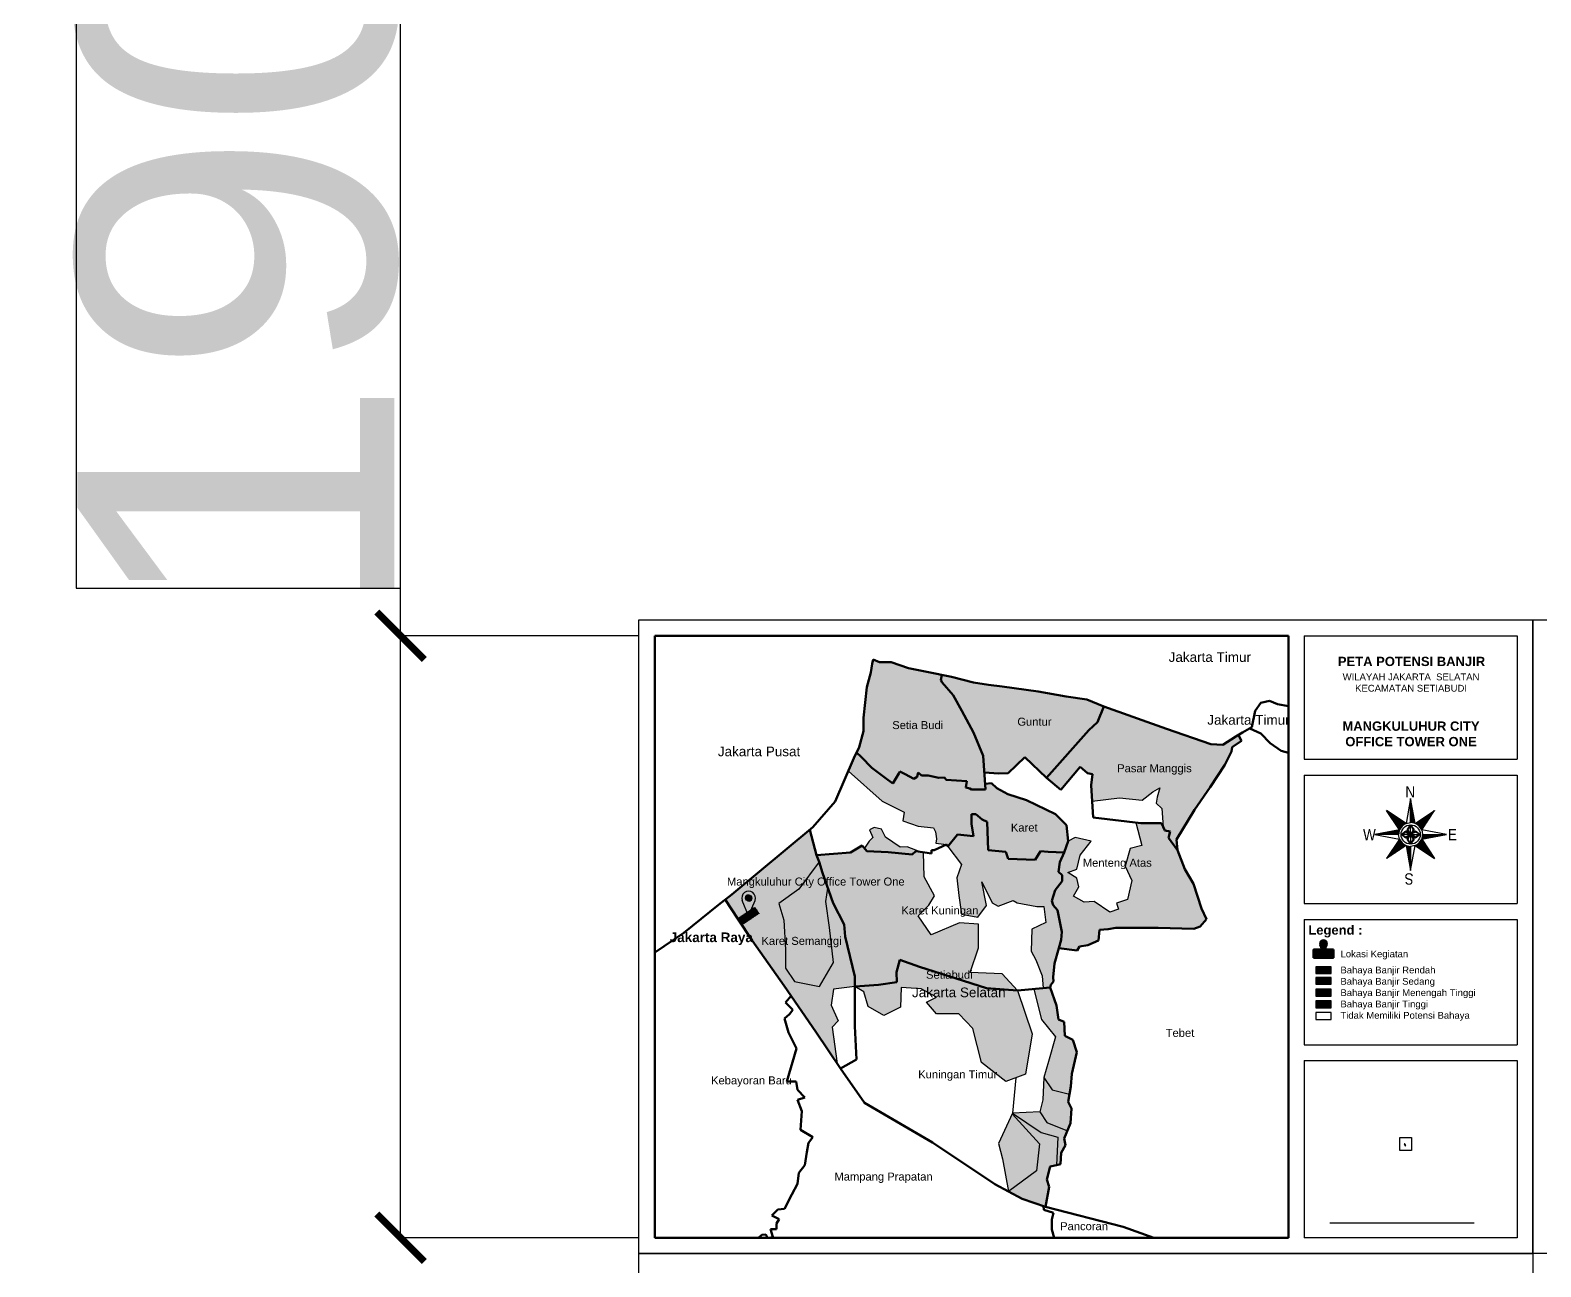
# Model space of a CAD drawing. Header units: millimetres. Extents: x -2888 to 7167, y -634 to 4310.
# Drawn here: x -2001 to -1524.4, y -49.2 to 341.1 of the extents above; entities that cross this region are included whole.
import ezdxf

# ---------------------------------------------------------------- set-up
doc = ezdxf.new("R2010")
doc.units = ezdxf.units.MM
doc.header["$MEASUREMENT"] = 0
for name, pattern in [('ACAD_ISO02W100', [15, 12, -3]), ('ACAD_ISO06W100', [36, 24, -3, 0, -3, 0, -3, 0, -3]), ('PTS_EXT', [999999, 0, -999999])]:
    doc.linetypes.add(name, pattern=pattern)
doc.layers.add('Batas Luar', color=7, linetype='ACAD_ISO06W100', lineweight=211)
doc.styles.add('Annotative', font='arial.ttf')
doc.styles.get("Standard").update_dxf_attribs({"font": 'arial.ttf'})
doc.dimstyles.new('Location', dxfattribs={"dimtxt": 100, "dimasz": 15, "dimexe": 0.18, "dimexo": 5, "dimgap": -0.09, "dimtad": 2, "dimdec": 4, "dimzin": 0, "dimdsep": 46, "dimtxsty": 'Annotative', "dimblk": 'ARCHTICK', "dimcen": 0.09, "dimclrd": 1, "dimclrt": 40, "dimadec": 0, "dimazin": 0, "dimtfac": 1, "dimtdec": 4, "dimtofl": 0, "dimtmove": 0, "dimatfit": 3, "dimldrblk": 'ARCHTICK', "dimfxl": 1, "dimtfillclr": 1, "dimtolj": 1, "dimtzin": 0, "dimarcsym": 0})

# ---------------------------------------------------------------- blocks, each defined once
blk = doc.blocks.new('_ArchTick')
at = {"color": 0, "linetype": 'ByBlock', "const_width": 0.15}
blk.add_lwpolyline([(-0.5, -0.5), (0.5, 0.5)], dxfattribs=at)
blk = doc.blocks.new('*D3')
at = {"color": 1, "lineweight": -2, "ltscale": 100, "transparency": 16777216}
for p, q in [((-1884.21, 725.95), (-1986.5, 725.95)), ((-1986.5, 725.95), (-1986.5, 164.99)), ((-1884.21, 164.99), (-1884.21, 725.95)), ((-1986.5, 164.99), (-1884.21, 164.99))]:
    blk.add_line(p, q, dxfattribs=at)
at = {"color": 1, "linetype": 'ACAD_ISO02W100', "lineweight": -2, "ltscale": 100, "transparency": 16777216}
for p, q in [((-1884.12, 149.99), (-1884.12, 725.95)), ((-1884.12, -40.01), (-1884.12, 149.99))]:
    blk.add_line(p, q, dxfattribs=at)
at = {"color": 0, "lineweight": -2, "ltscale": 100, "transparency": 16777216}
for p, q in [((-1808.93, 149.99), (-1884.3, 149.99)), ((-1808.93, -40.01), (-1884.3, -40.01))]:
    blk.add_line(p, q, dxfattribs=at)
at = {"layer": 'Defpoints', "color": 0, "ltscale": 100, "transparency": 16777216}
for p in [(-1884.12, 149.99), (-1803.93, 149.99), (-1803.93, -40.01)]:
    blk.add_point(p, dxfattribs=at)
at = {"color": 1, "lineweight": -2, "ltscale": 100, "transparency": 16777216, "xscale": 15, "yscale": 15, "zscale": 15}
for p, rotation in [((-1884.12, 149.99), 90), ((-1884.12, -40.01), 270)]:
    blk.add_blockref('_ArchTick', p, dxfattribs=dict(at, rotation=rotation))
at = {"color": 40, "ltscale": 100, "transparency": 16777216, "insert": (-1935.36, 445.47), "char_height": 100, "attachment_point": 5, "rotation": 90, "style": 'Annotative'}
blk.add_mtext('\\A1;190.0000', dxfattribs=at)

msp = doc.modelspace()

# ---------------------------------------------------------------- hatches: boundary and pattern name
h = msp.add_hatch()
h.set_pattern_fill('ANSI31', color=1, scale=0.003003)
h.set_pattern_definition([(45, (-1774.2121492, 65.0023041), (-0.000265416066, 0.000265416066), [])])
h.paths.add_polyline_path([(-1772.28985, 66.45916, 1.436924706), (-1776.36877, 66.45916), (-1774.32931, 61.60352)])
h.paths.add_polyline_path([(-1775.32931, 67.21477, -1), (-1773.32931, 67.21477, -1)], flags=16)
at = {"true_color": 0xffffff}
h = msp.add_hatch(dxfattribs=at)
h.set_pattern_fill('ANSI31', scale=0.003003)
h.set_pattern_definition([(45, (-1774.37238878, 67.4550933), (-0.000265416066, 0.000265416066), [])])
h.paths.add_polyline_path([(-1775.32931, 67.21477, 1), (-1773.32931, 67.21477, 1)])
h = msp.add_hatch()
h.set_pattern_fill('ANSI31', color=1, scale=0.001694)
h.set_pattern_definition([(45, (-1592.91649822, 51.55065975), (-0.000149742513, 0.000149742513), [])])
h.paths.add_polyline_path([(-1591.83198, 52.37259, 1.436924706), (-1594.13322, 52.37259), (-1592.9826, 49.63313)])
h.paths.add_polyline_path([(-1593.54678, 52.79889, -1), (-1592.41842, 52.79889, -1)], flags=16)
h = msp.add_hatch(dxfattribs=at)
h.set_pattern_fill('ANSI31', scale=0.001694)
h.set_pattern_definition([(45, (-1593.00690223, 52.93447506), (-0.000149742513, 0.000149742513), [])])
h.paths.add_polyline_path([(-1593.54678, 52.79889, 1), (-1592.41842, 52.79889, 1)])
h = msp.add_hatch(color=3)
h.dxf.hatch_style = 1
h.paths.add_polyline_path([(-1590.52654, 43.4081), (-1590.52654, 45.53574), (-1595.3632, 45.53574), (-1595.3632, 43.4081)])
h = msp.add_hatch(color=2)
h.dxf.hatch_style = 1
h.paths.add_polyline_path([(-1590.52654, 39.99313), (-1590.52654, 42.12077), (-1595.3632, 42.12077), (-1595.3632, 39.99313)])
h = msp.add_hatch(color=1)
h.dxf.hatch_style = 1
h.paths.add_polyline_path([(-1590.52654, 32.60575), (-1590.52654, 34.73338), (-1595.3632, 34.73338), (-1595.3632, 32.60575)])
at = {"layer": 'Batas Luar', "ltscale": 100, "transparency": 33554687}
h = msp.add_hatch(color=2, dxfattribs=at)
h.dxf.hatch_style = 1
h.paths.add_polyline_path([(-1707.02727, 126.25889), (-1709.76546, 131.27891), (-1713.26426, 135.23407), (-1713.72062, 135.99468), (-1713.39565, 137.65202), (-1718.13215, 138.58075), (-1723.91278, 139.79772), (-1729.38916, 141.62318), (-1733.04008, 141.62318), (-1735.01766, 142.53591), (-1735.3219, 141.16682), (-1735.77827, 138.42862), (-1736.99524, 133.71285), (-1738.06009, 124.12919), (-1738.06009, 119.86978), (-1739.42919, 114.84976), (-1740.26586, 113.10036), (-1738.8207, 111.80733), (-1735.47402, 108.30853), (-1731.21462, 105.11397), (-1728.82935, 103.32502), (-1726.95521, 106.48307), (-1726.58177, 107.11234), (-1724.97763, 106.33095), (-1722.23944, 104.80973), (-1721.17459, 105.41822), (-1720.87034, 106.78731), (-1719.80549, 105.87458), (-1717.67579, 105.87458), (-1714.32911, 105.11397), (-1712.50365, 105.2661), (-1712.04728, 104.50549), (-1705.50605, 104.04912), (-1705.81029, 102.07154), (-1704.59332, 101.7673), (-1703.98483, 101.46305), (-1699.5733, 101.46305), (-1700.33391, 112.11157), (-1703.37635, 119.41341)])
h = msp.add_hatch(color=2, dxfattribs=at)
h.dxf.hatch_style = 1
h.paths.add_polyline_path([(-1662.30349, 127.62798), (-1667.62775, 129.90981), (-1674.16898, 130.82254), (-1682.99204, 132.34376), (-1694.40117, 134.0171), (-1698.66057, 134.47346), (-1703.37635, 135.23407), (-1710.37394, 137.05953), (-1713.39565, 137.65202), (-1713.72062, 135.99468), (-1713.26426, 135.23407), (-1709.76546, 131.27891), (-1707.02727, 126.25889), (-1703.37635, 119.41341), (-1700.33391, 112.11157), (-1699.95361, 106.78731), (-1695.46602, 106.48307), (-1692.42359, 106.63519), (-1687.25145, 111.65521), (-1680.40597, 105.11397), (-1667.01926, 120.17402), (-1664.28107, 122.76009)])
h = msp.add_hatch(color=2, dxfattribs=at)
h.dxf.hatch_style = 1
h.paths.add_polyline_path([(-1621.99124, 113.48067), (-1621.83912, 114.84976), (-1618.79669, 116.82734), (-1619.83579, 118.64578), (-1620.62215, 118.19644), (-1624.72943, 115.61037), (-1628.53247, 115.76249), (-1642.52767, 120.63039), (-1662.30349, 127.62798), (-1664.28107, 122.76009), (-1667.01926, 120.17402), (-1680.40597, 105.11397), (-1675.84232, 101.31093), (-1669.75745, 108.61277), (-1667.47563, 106.63519), (-1665.80229, 106.33095), (-1666.25865, 102.83215), (-1665.95441, 97.73607), (-1657.35319, 98.79749), (-1650.14881, 98.04814), (-1646.84678, 100.74573), (-1644.59543, 101.94469), (-1645.49602, 99.09721), (-1645.79619, 97.14897), (-1643.9951, 95.50044), (-1643.51646, 89.67362), (-1642.98403, 88.53271), (-1641.3107, 88.22847), (-1641.91918, 86.25088), (-1639.02887, 82.29572), (-1639.33311, 85.6424), (-1633.70461, 95.07394), (-1628.6846, 102.22366), (-1624.12094, 109.22126)])
h = msp.add_hatch(color=2, dxfattribs=at)
h.dxf.hatch_style = 1
h.paths.add_polyline_path([(-1686.64296, 98.11638), (-1692.57571, 99.94184), (-1696.07451, 101.91942), (-1697.74784, 103.44064), (-1699.70458, 103.30087), (-1699.5733, 101.46305), (-1703.98483, 101.46305), (-1704.59332, 101.7673), (-1705.81029, 102.07154), (-1705.50605, 104.04912), (-1712.04728, 104.50549), (-1712.50365, 105.2661), (-1714.32911, 105.11397), (-1717.67579, 105.87458), (-1719.80549, 105.87458), (-1720.87034, 106.78731), (-1721.17459, 105.41822), (-1722.23944, 104.80973), (-1724.97763, 106.33095), (-1726.58177, 107.11234), (-1726.95521, 106.48307), (-1728.82935, 103.32502), (-1731.21462, 105.11397), (-1735.47402, 108.30853), (-1738.8207, 111.80733), (-1740.26586, 113.10036), (-1741.10253, 111.35096), (-1742.86361, 107.28692), (-1732.2131, 97.81671), (-1725.27188, 94.27755), (-1725.71498, 91.62317), (-1720.8413, 89.85359), (-1715.96763, 89.41122), (-1715.37691, 88.08401), (-1715.08151, 85.87203), (-1715.22921, 84.54485), (-1711.89516, 84.12118), (-1711.4388, 83.51269), (-1708.39636, 87.31574), (-1703.37635, 86.70725), (-1703.98483, 90.66241), (-1703.98483, 93.70485), (-1702.61574, 93.70485), (-1700.63816, 92.03151), (-1699.11694, 91.2709), (-1698.8127, 82.29572), (-1693.18419, 81.83935), (-1692.42359, 79.55753), (-1683.90477, 79.25329), (-1682.23143, 81.99148), (-1679.79748, 81.83935), (-1674.77747, 81.53511), (-1673.5605, 85.18603), (-1674.01686, 90.20605), (-1677.51566, 93.70485)])
h = msp.add_hatch(color=2, dxfattribs=at)
h.dxf.hatch_style = 1
h.paths.add_polyline_path([(-1675.38596, 72.55993), (-1675.38596, 74.38539), (-1676.60293, 75.45024), (-1676.14656, 78.49268), (-1674.77747, 81.53511), (-1679.79748, 81.83935), (-1682.23143, 81.99148), (-1683.90477, 79.25329), (-1692.42359, 79.55753), (-1693.18419, 81.83935), (-1698.8127, 82.29572), (-1699.11694, 91.2709), (-1700.63816, 92.03151), (-1702.61574, 93.70485), (-1703.98483, 93.70485), (-1703.98483, 90.66241), (-1703.37635, 86.70725), (-1708.39636, 87.31574), (-1711.4388, 83.51269), (-1707.18513, 77.84114), (-1708.61152, 73.55027), (-1708.02475, 67.98419), (-1707.14455, 62.12515), (-1702.05369, 61.15421), (-1699.26269, 64.82103), (-1700.73163, 72.30133), (-1697.5, 65.70107), (-1695.59044, 64.67434), (-1690.88979, 66.43442), (-1689.56781, 65.70107), (-1683.39831, 64.52768), (-1681.19491, 64.52768), (-1680.60732, 59.54079), (-1685.01413, 57.3407), (-1685.161, 50.44706), (-1683.69207, 47.66028), (-1681.7825, 42.67342), (-1681.43568, 38.7428), (-1679.189, 38.94104), (-1679.03688, 39.85377), (-1678.12415, 40.91862), (-1678.27627, 42.28771), (-1677.88967, 46.5229), (-1676.45081, 51.41502), (-1675.6902, 54.00108), (-1675.53808, 56.58715), (-1676.90717, 63.43263), (-1678.27627, 64.95385), (-1678.73263, 66.32294), (-1677.66778, 69.66962)])
h = msp.add_hatch(color=2, dxfattribs=at)
h.dxf.hatch_style = 1
h.paths.add_polyline_path([(-1634.00885, 71.6472), (-1636.74705, 76.36297), (-1639.02887, 82.29572), (-1641.91918, 86.25088), (-1641.3107, 88.22847), (-1642.98403, 88.53271), (-1644.04889, 90.81453), (-1650.59012, 90.81453), (-1652.13379, 91.00165), (-1650.26912, 83.75251), (-1653.94411, 82.8072), (-1655.54354, 77.28218), (-1653.43372, 72.76798), (-1654.79007, 66.74906), (-1658.25608, 65.5453), (-1657.60318, 63.6654), (-1660.37529, 62.70264), (-1665.33612, 66.11078), (-1668.50081, 65.96033), (-1671.81615, 67.76598), (-1670.20731, 70.71996), (-1670.76128, 73.48397), (-1673.62457, 75.28962), (-1670.76128, 76.34296), (-1669.70642, 80.70668), (-1666.24099, 85.11089), (-1671.36754, 86.33903), (-1673.5605, 85.18603), (-1674.77747, 81.53511), (-1676.14656, 78.49268), (-1676.60293, 75.45024), (-1675.38596, 74.38539), (-1675.38596, 72.55993), (-1677.66778, 69.66962), (-1678.73263, 66.32294), (-1678.27627, 64.95385), (-1676.90717, 63.43263), (-1675.53808, 56.58715), (-1675.6902, 54.00108), (-1676.45081, 51.41502), (-1670.67018, 50.65441), (-1669.90957, 51.87138), (-1667.32351, 52.32775), (-1663.97683, 53.84896), (-1663.67259, 57.19564), (-1660.93439, 57.34776), (-1658.50045, 57.80413), (-1645.11374, 57.80413), (-1633.85673, 57.49988), (-1631.87915, 58.26049), (-1629.90157, 60.54232), (-1631.42279, 63.88899)])
h = msp.add_hatch(color=2, dxfattribs=at)
h.dxf.hatch_style = 1
h.paths.add_polyline_path([(-1747.58496, 38.48217), (-1740.79828, 39.24528), (-1740.79828, 42.43984), (-1743.84072, 55.06594), (-1744.14496, 58.86898), (-1747.64376, 65.56233), (-1749.3171, 70.35417), (-1749.94536, 66.15109), (-1748.8122, 57.94774), (-1747.53734, 46.91566), (-1751.92844, 39.27806), (-1759.8608, 40.83385), (-1762.69382, 45.07696), (-1762.69382, 51.01734), (-1763.26036, 60.21072), (-1764.81852, 65.4439), (-1758.44433, 69.96989), (-1752.05529, 78.6448), (-1752.96802, 80.7745), (-1755.02042, 88.77461), (-1779.58932, 68.30052), (-1781.71902, 66.70325), (-1777.76386, 60.69444), (-1773.2002, 53.84896), (-1763.16017, 39.54952), (-1753.12014, 24.94584), (-1746.43658, 14.98603), (-1747.97962, 26.46298), (-1746.105, 28.43334), (-1748.27568, 33.45777)])
h = msp.add_hatch(color=2, dxfattribs=at)
h.dxf.hatch_style = 1
h.paths.add_polyline_path([(-1731.11827, 86.43643), (-1732.40118, 88.99849), (-1734.73378, 89.52254), (-1736.1917, 88.76557), (-1735.14201, 86.31996), (-1736.30831, 85.15541), (-1737.75585, 82.90421), (-1736.99524, 81.99148), (-1730.30189, 81.68723), (-1722.6958, 80.92662), (-1721.63095, 81.99148), (-1720.20476, 81.77539), (-1724.35361, 83.40855), (-1726.51129, 83.29209)])
h = msp.add_hatch(color=2, dxfattribs=at)
h.dxf.hatch_style = 1
h.paths.add_polyline_path([(-1720.87461, 61.60343), (-1717.51297, 64.96004), (-1715.64542, 67.94367), (-1719.00707, 73.91096), (-1719.12094, 81.61117), (-1721.63095, 81.99148), (-1722.6958, 80.92662), (-1730.30189, 81.68723), (-1736.99524, 81.99148), (-1738.51646, 83.81694), (-1742.16738, 81.53511), (-1752.96802, 80.7745), (-1752.05529, 78.6448), (-1750.99044, 75.146), (-1747.64376, 65.56233), (-1744.14496, 58.86898), (-1743.84072, 55.06594), (-1740.79828, 42.43984), (-1740.79828, 39.24528), (-1739.27707, 39.3974), (-1733.34432, 39.85377), (-1727.5637, 40.61438), (-1727.71582, 43.80893), (-1726.65097, 47.7641), (-1720.41398, 45.48227), (-1708.85273, 41.83135), (-1699.26906, 38.78892), (-1689.53327, 38.02831), (-1694.35505, 43.32864), (-1704.43999, 43.70161), (-1701.8254, 51.53366), (-1701.8254, 58.99274), (-1707.80164, 59.36571), (-1716.76591, 55.63617)])
at = {"layer": 'Batas Luar', "ltscale": 100, "true_color": 0xf8991e, "transparency": 33554687}
h = msp.add_hatch(color=30, dxfattribs=at)
h.dxf.hatch_style = 1
h.paths.add_polyline_path([(-1748.8122, 57.94774), (-1749.94536, 66.15109), (-1749.3171, 70.35417), (-1750.99044, 75.146), (-1752.05529, 78.6448), (-1758.44433, 69.96989), (-1764.81852, 65.4439), (-1763.26036, 60.21072), (-1762.69382, 51.01734), (-1762.69382, 45.07696), (-1759.8608, 40.83385), (-1751.92844, 39.27806), (-1747.53734, 46.91566)])
at = {"layer": 'Batas Luar', "ltscale": 100, "transparency": 33554687}
h = msp.add_hatch(dxfattribs=at)
h.set_pattern_fill('ANSI31', color=1, scale=2, angle=45)
h.paths.add_polyline_path([(-1771.1754, 62.32308), (-1772.4833, 64.26005), (-1777.48322, 60.88397), (-1776.17532, 58.94699)])
at = {"layer": 'Batas Luar', "ltscale": 100, "true_color": 0xed1f24, "transparency": 33554687}
h = msp.add_hatch(color=240, dxfattribs=at)
h.dxf.hatch_style = 1
h.paths.add_polyline_path([(-1755.36978, 63.44756), (-1756.74957, 61.657), (-1757.76661, 58.674), (-1756.46519, 54.8536), (-1757.7171, 51.25976), (-1755.92332, 50.59831), (-1754.46138, 50.97911), (-1752.47475, 51.49416), (-1752.24004, 53.60358)])
at = {"layer": 'Batas Luar', "ltscale": 100, "transparency": 33554687}
h = msp.add_hatch(color=2, dxfattribs=at)
h.dxf.hatch_style = 1
h.paths.add_polyline_path([(-1689.53327, 38.02831), (-1699.26906, 38.78892), (-1708.85273, 41.83135), (-1720.41398, 45.48227), (-1726.65097, 47.7641), (-1727.71582, 43.80893), (-1727.5637, 40.61438), (-1733.34432, 39.85377), (-1739.27707, 39.3974), (-1740.79828, 39.24528), (-1737.99485, 37.60282), (-1736.60256, 32.96896), (-1731.72979, 30.18869), (-1726.39287, 32.73729), (-1726.16079, 38.99296), (-1719.89573, 38.52958), (-1715.02296, 35.98098), (-1718.27153, 34.35914), (-1715.02296, 30.65207), (-1708.06176, 30.65207), (-1703.65306, 26.01821), (-1700.86856, 15.36038), (-1693.21121, 9.33642), (-1686.94615, 11.65332), (-1684.85779, 24.3964)])
h = msp.add_hatch(dxfattribs=at)
h.set_pattern_fill('ANSI31', color=1, scale=2, angle=10)
h.set_pattern_definition([(55, (29.6659, 2.57676), (-0.20478801, 0.14339411), [])])
h.paths.add_polyline_path([(-1589.79225, 50.94086), (-1596.17294, 50.94086), (-1596.17294, 48.3254), (-1594.22063, 48.3254), (-1589.79225, 48.3254)])
h = msp.add_hatch(color=2, dxfattribs=at)
h.dxf.hatch_style = 1
h.paths.add_polyline_path([(-1674.77747, 28.1404), (-1676.60293, 28.90101), (-1677.21142, 33.31253), (-1679.189, 38.94104), (-1684.36114, 38.48467), (-1681.97181, 28.87118), (-1677.50678, 23.4575), (-1679.73929, 15.65537), (-1681.18347, 10.6083), (-1678.62308, 6.73867), (-1673.10413, 5.32214), (-1672.64776, 7.75609), (-1672.34352, 11.71125), (-1670.8223, 18.55673), (-1672.03928, 22.51189), (-1674.62535, 23.72887)])
at = {"layer": 'Batas Luar', "ltscale": 100, "true_color": 0xf8991e, "transparency": 33554687}
h = msp.add_hatch(color=30, dxfattribs=at)
h.dxf.hatch_style = 1
h.paths.add_polyline_path([(-1590.52654, 36.29846), (-1590.52654, 38.42609), (-1595.3632, 38.42609), (-1595.3632, 36.29846)])
h = msp.add_hatch(color=30, dxfattribs=at)
h.dxf.hatch_style = 1
h.paths.add_polyline_path([(-1672.49564, 0.75849), (-1673.5605, 2.8882), (-1673.10413, 5.32214), (-1678.62308, 6.73867), (-1681.18347, 10.6083), (-1681.49343, 3.55411), (-1682.45019, -0.26733), (-1680.21767, -3.6111), (-1673.78302, -6.22517), (-1672.79989, -3.80516)])
at = {"layer": 'Batas Luar', "ltscale": 100, "transparency": 33554687}
h = msp.add_hatch(color=3, dxfattribs=at)
h.dxf.hatch_style = 1
h.paths.add_polyline_path([(-1682.5886, -10.36003), (-1691.20714, -0.9345), (-1695.4943, -10.20947), (-1694.27644, -15.07341), (-1692.34752, -25.40644), (-1683.55054, -18.84462)])
h = msp.add_hatch(color=2, dxfattribs=at)
h.dxf.hatch_style = 1
h.paths.add_polyline_path([(-1676.73999, -8.26388), (-1682.09838, -6.80469), (-1691.11019, -0.72476), (-1691.20714, -0.9345), (-1682.5886, -10.36003), (-1683.55054, -18.84462), (-1692.34752, -25.40644), (-1688.01206, -27.68826), (-1680.71021, -30.27433), (-1679.49324, -23.88522), (-1680.25385, -21.6034), (-1679.189, -17.49611), (-1677.21142, -17.03975)])
h = msp.add_hatch(color=2, dxfattribs=at)
h.dxf.hatch_style = 1
h.paths.add_polyline_path([(-1680.21767, -3.6111), (-1682.45019, -0.26733), (-1691.11019, -0.72476), (-1682.09838, -6.80469), (-1676.73999, -8.26388), (-1677.21142, -17.03975), (-1675.99444, -16.7355), (-1675.6902, -13.2367), (-1674.3211, -10.80276), (-1674.77747, -8.67305), (-1673.78302, -6.22517)])
h = msp.add_hatch(color=2, dxfattribs=at)
h.dxf.hatch_style = 1
h.paths.add_polyline_path([(-1567.21543, -10.52127), (-1567.31783, -10.38754), (-1567.42809, -10.40328), (-1567.48323, -10.54488), (-1567.42753, -10.60054), (-1567.06233, -11.09295), (-1567.06576, -10.86743), (-1567.14453, -10.71795)])

# ---------------------------------------------------------------- linework, layer by layer
at = {"linetype": 'Continuous'}
for p, q in [((-1564.05419, 90.76813), (-1565.48121, 98.61667)), ((-1565.48121, 91.04729), (-1565.48121, 98.61667)), ((-1565.36767, 91.04551), (-1565.36767, 97.99201)), ((-1565.06487, 91.02459), (-1565.06487, 96.32685)), ((-1566.90822, 90.76813), (-1573.05045, 94.83221)), ((-1568.98647, 88.68979), (-1573.05045, 94.83221)), ((-1568.15731, 89.93911), (-1573.05041, 94.83221)), ((-1568.36283, 89.71605), (-1572.21315, 93.56641)), ((-1567.93465, 90.14436), (-1571.78502, 93.99473)), ((-1568.55103, 89.47607), (-1571.37585, 92.30106)), ((-1568.72138, 89.21828), (-1570.53855, 91.03572)), ((-1567.69467, 90.3327), (-1570.51954, 93.15724)), ((-1567.43684, 90.50277), (-1569.25405, 92.32021)), ((-1567.16026, 90.6546), (-1567.98857, 91.48273)), ((-1564.76211, 90.97828), (-1564.76211, 94.66168)), ((-1564.45935, 90.9066), (-1564.45935, 92.99652)), ((-1564.15655, 90.8082), (-1564.15655, 91.33135)), ((-1564.05419, 90.76813), (-1557.91196, 94.83221)), ((-1563.80215, 90.6546), (-1562.97384, 91.48273)), ((-1563.52553, 90.50277), (-1561.70836, 92.32021)), ((-1563.26774, 90.3327), (-1560.44292, 93.15724)), ((-1563.02771, 90.14436), (-1559.17744, 93.99473)), ((-1562.80505, 89.93911), (-1557.91196, 94.83221)), ((-1562.59953, 89.71605), (-1558.74921, 93.56641)), ((-1562.41133, 89.47607), (-1559.58652, 92.30106)), ((-1562.24099, 89.21828), (-1560.42377, 91.03572)), ((-1561.9759, 88.68979), (-1557.91196, 94.83221)), ((-1568.98647, 88.68979), (-1576.83506, 87.26282)), ((-1569.26581, 87.26282), (-1576.83506, 87.26282)), ((-1569.26412, 87.37636), (-1576.21062, 87.37636)), ((-1569.24283, 87.67911), (-1574.54536, 87.67911)), ((-1568.98647, 85.83586), (-1573.05045, 79.69344)), ((-1569.19689, 87.98187), (-1572.88015, 87.98187)), ((-1569.12525, 88.28463), (-1571.2149, 88.28463)), ((-1568.87298, 88.94179), (-1569.70124, 89.76992)), ((-1569.02645, 88.58739), (-1569.54969, 88.58739)), ((-1568.50891, 87.26282), (-1566.99504, 88.39816)), ((-1566.99504, 86.50593), (-1568.50891, 87.26282)), ((-1566.99504, 86.12748), (-1568.50891, 87.26282)), ((-1566.99504, 88.39816), (-1565.48121, 87.26282)), ((-1565.48121, 87.26282), (-1566.99504, 86.50593)), ((-1565.48121, 87.26282), (-1566.99504, 86.12748)), ((-1566.61659, 88.77661), (-1565.48121, 90.2904)), ((-1565.48121, 87.26282), (-1566.61659, 88.77661)), ((-1566.61659, 85.74904), (-1565.48121, 87.26282)), ((-1566.2381, 88.77661), (-1565.48121, 90.2904)), ((-1565.48121, 87.26282), (-1566.2381, 88.77661)), ((-1565.48121, 90.2904), (-1564.34582, 88.77661)), ((-1564.34582, 88.77661), (-1565.48121, 87.26282)), ((-1565.48121, 87.26282), (-1563.96733, 88.39816)), ((-1563.96733, 88.01972), (-1565.48121, 87.26282)), ((-1565.48121, 87.26282), (-1564.72427, 85.74904)), ((-1565.48121, 87.26282), (-1564.34582, 85.74904)), ((-1563.96733, 86.12748), (-1565.48121, 87.26282)), ((-1563.96733, 88.39816), (-1562.4535, 87.26282)), ((-1562.4535, 87.26282), (-1563.96733, 88.01972)), ((-1562.4535, 87.26282), (-1563.96733, 86.12748)), ((-1562.08939, 88.94179), (-1561.26108, 89.76992)), ((-1561.9759, 85.83586), (-1554.12731, 87.26282)), ((-1561.9759, 85.83586), (-1557.91196, 79.69344)), ((-1561.93596, 85.93826), (-1561.41272, 85.93826)), ((-1561.83712, 86.24102), (-1559.74747, 86.24102)), ((-1561.76548, 86.54377), (-1558.08226, 86.54377)), ((-1561.71953, 86.84653), (-1556.417, 86.84653)), ((-1561.69825, 87.14929), (-1554.75179, 87.14929)), ((-1561.69656, 87.26282), (-1554.12731, 87.26282)), ((-1566.90822, 83.75751), (-1573.05045, 79.69344)), ((-1568.15731, 84.58654), (-1573.05041, 79.69344)), ((-1568.36283, 84.80915), (-1572.21315, 80.95879)), ((-1567.93465, 84.38128), (-1571.78497, 80.53092)), ((-1568.55103, 85.04913), (-1571.37589, 82.22458)), ((-1568.72138, 85.30692), (-1570.53859, 83.48993)), ((-1567.69467, 84.19295), (-1570.51949, 81.36796)), ((-1568.87298, 85.58385), (-1569.70129, 84.75528)), ((-1567.43684, 84.02243), (-1569.25401, 82.20544)), ((-1567.16026, 83.87105), (-1567.98853, 83.04247)), ((-1566.90822, 83.75751), (-1565.48121, 75.90897)), ((-1566.80581, 83.71744), (-1566.80581, 83.1943)), ((-1565.48121, 84.23525), (-1566.61659, 85.74904)), ((-1566.50306, 83.6186), (-1566.50306, 81.52913)), ((-1566.20025, 83.54692), (-1566.20025, 79.86396)), ((-1565.8975, 83.50106), (-1565.8975, 78.19835)), ((-1565.59474, 83.47969), (-1565.59474, 76.53319)), ((-1564.72427, 85.74904), (-1565.48121, 84.23525)), ((-1564.34582, 85.74904), (-1565.48121, 84.23525)), ((-1565.48121, 83.47791), (-1565.48121, 75.90897)), ((-1564.05419, 83.75751), (-1557.91196, 79.69344)), ((-1563.80215, 83.87105), (-1562.97379, 83.04247)), ((-1563.52553, 84.02243), (-1561.70836, 82.20544)), ((-1563.26769, 84.19295), (-1560.44288, 81.36796)), ((-1563.02771, 84.38128), (-1559.17739, 80.53092)), ((-1562.80505, 84.58654), (-1557.91196, 79.69344)), ((-1562.59953, 84.80915), (-1558.74926, 80.95879)), ((-1562.41133, 85.04913), (-1559.58652, 82.22458)), ((-1562.24099, 85.30692), (-1560.42382, 83.48993)), ((-1562.08939, 85.58385), (-1561.26112, 84.75528))]:
    msp.add_line(p, q, dxfattribs=at)
at = {"ltscale": 100}
for points in [[(-1808.92879, 154.98987), (-1526.92879, 154.98987), (-1526.92879, -45.01013), (-1808.92879, -45.01013)], [(-1526.92879, 154.98987), (-1244.92879, 154.98987), (-1244.92879, -45.01013), (-1526.92879, -45.01013)], [(-1604.04088, 149.98987), (-1803.92879, 149.98987), (-1803.92879, -40.01012), (-1604.04088, -40.01012)], [(-1803.92879, -40.01012), (-1604.04088, -40.01012), (-1604.04088, 149.98987), (-1803.92879, 149.98987)], [(-1808.92879, -45.01013), (-1526.92879, -45.01013), (-1526.92879, -245.01013), (-1808.92879, -245.01013)]]:
    msp.add_lwpolyline(points, close=True, dxfattribs=at)
for points in [[(-1604.04083, -40.01013), (-1803.92879, -40.01013), (-1803.92879, 149.98987), (-1604.04083, 149.98987)], [(-1604.04083, 149.98987), (-1604.04083, -40.01013)], [(-1599.04083, 149.98987), (-1531.92879, 149.98987), (-1531.92879, 111.03309)], [(-1599.04083, 149.98987), (-1599.04083, 111.03309)], [(-1599.04083, 111.03309), (-1531.92879, 111.03309)], [(-1599.04083, 106.03309), (-1531.92879, 106.03309)], [(-1599.04083, 106.03309), (-1599.04083, 65.47595)], [(-1531.92879, 106.03309), (-1531.92879, 65.47595)], [(-1599.04083, 65.47595), (-1531.92879, 65.47595)], [(-1599.04083, 60.47595), (-1531.92879, 60.47595)], [(-1599.04083, 60.47595), (-1599.04083, 20.92529)], [(-1531.92879, 60.47595), (-1531.92879, 20.92529)], [(-1599.04083, 20.92529), (-1531.92879, 20.92529)], [(-1599.04083, 15.92529), (-1531.92879, 15.92529)], [(-1531.92879, 15.92529), (-1531.92879, -40.01013), (-1599.04083, -40.01013)], [(-1599.04083, 15.92529), (-1599.04083, -40.01013)], [(-1768.33231, -40.01012), (-1768.9408, -38.94527), (-1770.15777, -39.09739), (-1771.22262, -40.01012)], [(-1768.33231, -40.01012), (-1768.9408, -38.94527), (-1770.15777, -39.09739), (-1771.22262, -40.01012)]]:
    msp.add_lwpolyline(points, dxfattribs=at)
at = {"color": 7, "ltscale": 100, "true_color": 0xffffff}
for points in [[(-1742.86361, 107.28692), (-1732.2131, 97.81671), (-1725.27188, 94.27755), (-1725.71498, 91.62317), (-1720.8413, 89.85359), (-1715.96763, 89.41122), (-1715.37691, 88.08401), (-1715.08151, 85.87203), (-1715.22921, 84.54485), (-1711.89516, 84.12118)], [(-1665.95441, 97.73607), (-1657.35319, 98.79749), (-1650.14881, 98.04814), (-1646.84678, 100.74573), (-1644.59543, 101.94469), (-1645.49602, 99.09721), (-1645.79619, 97.14897), (-1643.9951, 95.50044), (-1643.51646, 89.67362)], [(-1652.13379, 91.00165), (-1650.26912, 83.75251), (-1653.94411, 82.8072), (-1655.54354, 77.28218), (-1653.43372, 72.76798), (-1654.79007, 66.74906), (-1658.25608, 65.5453), (-1657.60318, 63.6654), (-1660.37529, 62.70264), (-1665.33612, 66.11078), (-1668.50081, 65.96033), (-1671.81615, 67.76598), (-1670.20731, 70.71996), (-1670.76128, 73.48397), (-1673.62457, 75.28962), (-1670.76128, 76.34296), (-1669.70642, 80.70668), (-1666.24099, 85.11089), (-1671.36754, 86.33903), (-1673.5605, 85.18603)], [(-1720.20476, 81.77539), (-1724.35361, 83.40855), (-1726.51129, 83.29209), (-1731.11827, 86.43643), (-1732.40118, 88.99849), (-1734.73378, 89.52254), (-1736.1917, 88.76557), (-1735.14201, 86.31996), (-1736.30831, 85.15541), (-1737.75585, 82.90421)], [(-1689.53327, 38.02831), (-1694.35505, 43.32864), (-1704.43999, 43.70161), (-1701.8254, 51.53366), (-1701.8254, 58.99274), (-1707.80164, 59.36571), (-1716.76591, 55.63617), (-1720.87461, 61.60343), (-1717.51297, 64.96004), (-1715.64542, 67.94367), (-1719.00707, 73.91096), (-1719.12094, 81.61117)], [(-1711.4388, 83.51269), (-1707.18513, 77.84114), (-1708.61152, 73.55027), (-1708.02475, 67.98419), (-1707.14455, 62.12515), (-1702.05369, 61.15421), (-1699.26269, 64.82103), (-1700.73163, 72.30133), (-1697.5, 65.70107), (-1695.59044, 64.67434), (-1690.88979, 66.43442), (-1689.56781, 65.70107), (-1683.39831, 64.52768), (-1681.19491, 64.52768), (-1680.60732, 59.54079), (-1685.01413, 57.3407), (-1685.161, 50.44706), (-1683.69207, 47.66028), (-1681.7825, 42.67342), (-1681.43568, 38.7428)], [(-1752.05529, 78.6448), (-1758.44433, 69.96989), (-1764.81852, 65.4439), (-1763.26036, 60.21072), (-1762.69382, 51.01734), (-1762.69382, 45.07696), (-1759.8608, 40.83385), (-1751.92844, 39.27806), (-1747.53734, 46.91566), (-1748.8122, 57.94774), (-1749.94536, 66.15109), (-1749.3171, 70.35417)], [(-1740.79828, 39.24528), (-1747.58496, 38.48217), (-1748.27568, 33.45777), (-1746.105, 28.43334), (-1747.97962, 26.46298), (-1746.43658, 14.98603)], [(-1689.53327, 38.02831), (-1684.85779, 24.3964), (-1686.94615, 11.65332), (-1693.21121, 9.33642), (-1700.86856, 15.36038), (-1703.65306, 26.01821), (-1708.06176, 30.65207), (-1715.02296, 30.65207), (-1718.27153, 34.35914), (-1715.02296, 35.98098), (-1719.89573, 38.52958), (-1726.16079, 38.99296), (-1726.39287, 32.73729), (-1731.72979, 30.18869), (-1736.60256, 32.96896), (-1737.99485, 37.60282), (-1740.79828, 39.24528)], [(-1684.36114, 38.48467), (-1681.97181, 28.87118), (-1677.50678, 23.4575), (-1679.73929, 15.65537), (-1681.18347, 10.6083), (-1678.62308, 6.73867), (-1673.10413, 5.32214)], [(-1690.07868, 10.49487), (-1691.11019, -0.72476), (-1695.4943, -10.20947), (-1694.27644, -15.07341), (-1692.34752, -25.40644)], [(-1681.18347, 10.6083), (-1681.49343, 3.55411), (-1682.45019, -0.26733), (-1680.21767, -3.6111), (-1673.78302, -6.22517)], [(-1691.20714, -0.9345), (-1682.5886, -10.36003), (-1683.55054, -18.84462), (-1692.34752, -25.40644)], [(-1682.45019, -0.26733), (-1691.11019, -0.72476)], [(-1691.11019, -0.72476), (-1682.09838, -6.80469), (-1676.73999, -8.26388), (-1677.21142, -17.03975)]]:
    msp.add_lwpolyline(points, dxfattribs=at)
at = {"linetype": 'PTS_EXT'}
msp.add_lwpolyline([(-1573.05045, 94.83221), (-1568.98647, 88.68979), (-1576.83506, 87.26282), (-1568.98647, 85.83586), (-1573.05045, 79.69344), (-1566.90822, 83.75751), (-1565.48121, 75.90897), (-1564.05419, 83.75751), (-1557.91196, 79.69344), (-1561.9759, 85.83586), (-1554.12731, 87.26282), (-1561.9759, 88.68979), (-1557.91196, 94.83221), (-1564.05419, 90.76813), (-1565.48121, 98.61667), (-1566.90822, 90.76813)], close=True, dxfattribs=at)
at = {"linetype": 'Continuous'}
for points in [[(-1565.48121, 98.61667), (-1566.90822, 90.76813), (-1565.48121, 91.04729), (-1565.48121, 98.61667)], [(-1576.83506, 87.26282), (-1568.98647, 85.83586), (-1569.26581, 87.26282), (-1576.83506, 87.26282)], [(-1565.48121, 87.26282), (-1568.50891, 87.26282), (-1566.99504, 88.01972), (-1565.48121, 87.26282)], [(-1565.48121, 87.26282), (-1565.48121, 84.23525), (-1566.2381, 85.74904), (-1565.48121, 87.26282)], [(-1565.48121, 87.26282), (-1565.48121, 90.2904), (-1564.72427, 88.77661), (-1565.48121, 87.26282)], [(-1565.48121, 87.26282), (-1562.4535, 87.26282), (-1563.96733, 86.50593), (-1565.48121, 87.26282)], [(-1554.12731, 87.26282), (-1561.9759, 88.68979), (-1561.69656, 87.26282), (-1554.12731, 87.26282)], [(-1565.48121, 75.90897), (-1564.05419, 83.75751), (-1565.48121, 83.47791), (-1565.48121, 75.90897)]]:
    msp.add_lwpolyline(points, close=True, dxfattribs=at)
at = {"color": 1, "ltscale": 100}
for points in [[(-1777.48322, 60.88397), (-1772.4833, 64.26005), (-1771.1754, 62.32308), (-1776.17532, 58.94699)], [(-1568.94195, -8.32694), (-1565.26798, -8.32694), (-1565.26798, -12.45472), (-1568.94195, -12.45472)]]:
    msp.add_lwpolyline(points, close=True, dxfattribs=at)
for points in [[(-1774.32931, 61.60352), (-1776.36877, 66.45916)], [(-1774.32931, 61.60352), (-1772.28985, 66.45916)], [(-1592.9826, 49.63313), (-1594.13322, 52.37259)], [(-1592.9826, 49.63313), (-1591.83198, 52.37259)], [(-1595.3632, 45.53574), (-1595.3632, 43.4081), (-1590.52654, 43.4081), (-1590.52654, 45.53574), (-1595.3632, 45.53574)], [(-1595.3632, 42.12077), (-1595.3632, 39.99313), (-1590.52654, 39.99313), (-1590.52654, 42.12077), (-1595.3632, 42.12077)], [(-1595.3632, 38.42609), (-1595.3632, 36.29846), (-1590.52654, 36.29846), (-1590.52654, 38.42609), (-1595.3632, 38.42609)], [(-1595.3632, 34.73338), (-1595.3632, 32.60575), (-1590.52654, 32.60575), (-1590.52654, 34.73338), (-1595.3632, 34.73338)], [(-1595.3632, 34.73338), (-1595.3632, 32.60575), (-1590.52654, 32.60575), (-1590.52654, 34.73338), (-1595.3632, 34.73338)], [(-1595.3632, 31.04067), (-1595.3632, 28.91304), (-1590.52654, 28.91304), (-1590.52654, 31.04067), (-1595.3632, 31.04067)], [(-1545.3951, -35.42201), (-1590.96446, -35.42201)]]:
    msp.add_lwpolyline(points)
at = {"color": 40, "ltscale": 100, "true_color": 0xf8d731}
msp.add_lwpolyline([(-1567.46466, -10.55047), (-1567.06233, -11.09295), (-1567.06576, -10.86743), (-1567.14453, -10.71795), (-1567.21543, -10.52127), (-1567.31783, -10.38754), (-1567.42809, -10.40328), (-1567.48323, -10.54488), (-1567.436, -10.59208), (-1567.36898, -10.67949)], dxfattribs=at)
at = {"linetype": 'Continuous'}
msp.add_circle((-1565.48121, 87.26282), 3.0277, dxfattribs=at)
for centre, radius in [((-1774.32931, 67.21477), 1), ((-1774.32931, 67.21477), 1), ((-1592.9826, 52.79889), 0.56418), ((-1592.9826, 52.79889), 0.56418)]:
    msp.add_circle(centre, radius)
for start, end in [(112.151, 157.849), (67.8485, 90), (22.1515, 67.8486), (157.849, 180), (202.151, 247.849), (292.151, 337.849), (337.849, 0.0000032), (247.849, 270)]:
    msp.add_arc((-1565.48121, 87.26282), 3.78463, start, end, dxfattribs=at)
for centre, radius in [((-1774.32931, 67.21477), 2.17493), ((-1592.9826, 52.79889), 1.22705)]:
    msp.add_arc(centre, radius, 339.6704829, 200.3295171)
at = {"layer": 'Batas Luar', "ltscale": 100, "transparency": 33554687}
for points in [[(-1604.04088, 149.98987), (-1803.92879, 149.98987), (-1803.92879, -40.01012), (-1604.04088, -40.01012)], [(-1803.92879, -40.01012), (-1604.04088, -40.01012), (-1604.04088, 149.98987), (-1803.92879, 149.98987)]]:
    msp.add_lwpolyline(points, close=True, dxfattribs=at)
for points in [[(-1735.01766, 142.53591), (-1735.3219, 141.16682), (-1735.77827, 138.42862), (-1736.99524, 133.71285), (-1738.06009, 124.12919), (-1738.06009, 119.86978), (-1739.42919, 114.84976), (-1741.10253, 111.35096), (-1747.03527, 97.66001), (-1754.03287, 89.59756), (-1779.58932, 68.30052), (-1783.84872, 65.10597), (-1794.80148, 56.28291), (-1803.92879, 50.04592)], [(-1735.01766, 142.53591), (-1733.04008, 141.62318), (-1729.38916, 141.62318), (-1723.91278, 139.79772), (-1718.13215, 138.58075), (-1710.37394, 137.05953), (-1703.37635, 135.23407), (-1698.66057, 134.47346), (-1694.40117, 134.0171), (-1682.99204, 132.34376), (-1674.16898, 130.82254), (-1667.62775, 129.90981), (-1662.30349, 127.62798), (-1642.52767, 120.63039), (-1628.53247, 115.76249), (-1624.72943, 115.61037), (-1620.62215, 118.19644), (-1618.49244, 119.41341), (-1615.60213, 121.08675), (-1614.53728, 126.25889), (-1612.71182, 128.84496), (-1609.97363, 129.45344), (-1607.53968, 128.38859), (-1604.04088, 127.78011)], [(-1740.26586, 113.10036), (-1738.8207, 111.80733), (-1735.47402, 108.30853), (-1731.21462, 105.11397), (-1728.82935, 103.32502), (-1726.95521, 106.48307), (-1726.58177, 107.11234), (-1724.97763, 106.33095), (-1722.23944, 104.80973), (-1721.17459, 105.41822), (-1720.87034, 106.78731), (-1719.80549, 105.87458), (-1717.67579, 105.87458), (-1714.32911, 105.11397), (-1712.50365, 105.2661), (-1712.04728, 104.50549), (-1705.50605, 104.04912), (-1705.81029, 102.07154), (-1704.59332, 101.7673), (-1703.98483, 101.46305), (-1699.5733, 101.46305), (-1700.33391, 112.11157), (-1703.37635, 119.41341), (-1707.02727, 126.25889), (-1709.76546, 131.27891), (-1713.26426, 135.23407), (-1713.72062, 135.99468), (-1713.39565, 137.65202)], [(-1699.95361, 106.78731), (-1695.46602, 106.48307), (-1692.42359, 106.63519), (-1687.25145, 111.65521), (-1680.40597, 105.11397), (-1667.01926, 120.17402), (-1664.28107, 122.76009), (-1662.30349, 127.62798)], [(-1616.20778, 120.73611), (-1612.71182, 119.10917), (-1609.82151, 116.06674), (-1606.32271, 113.63279), (-1604.04088, 113.0243)], [(-1680.40597, 105.11397), (-1675.84232, 101.31093), (-1669.75745, 108.61277), (-1667.47563, 106.63519), (-1665.80229, 106.33095), (-1666.25865, 102.83215), (-1665.65017, 92.63999), (-1650.59012, 90.81453), (-1644.04889, 90.81453), (-1642.98403, 88.53271), (-1641.3107, 88.22847), (-1641.91918, 86.25088), (-1639.02887, 82.29572), (-1639.33311, 85.6424), (-1633.70461, 95.07394), (-1628.6846, 102.22366), (-1624.12094, 109.22126), (-1621.99124, 113.48067), (-1621.83912, 114.84976), (-1618.79669, 116.82734), (-1619.83579, 118.64578)], [(-1639.02887, 82.29572), (-1636.74705, 76.36297), (-1634.00885, 71.6472), (-1631.42279, 63.88899), (-1629.90157, 60.54232), (-1631.87915, 58.26049), (-1633.85673, 57.49988), (-1645.11374, 57.80413), (-1658.50045, 57.80413), (-1660.93439, 57.34776), (-1663.67259, 57.19564), (-1663.97683, 53.84896), (-1667.32351, 52.32775), (-1669.90957, 51.87138), (-1670.67018, 50.65441), (-1676.45081, 51.41502), (-1675.6902, 54.00108), (-1675.53808, 56.58715), (-1676.90717, 63.43263), (-1678.27627, 64.95385), (-1678.73263, 66.32294), (-1677.66778, 69.66962), (-1675.38596, 72.55993), (-1675.38596, 74.38539), (-1676.60293, 75.45024), (-1676.14656, 78.49268), (-1674.77747, 81.53511), (-1673.5605, 85.18603), (-1674.01686, 90.20605), (-1677.51566, 93.70485), (-1686.64296, 98.11638), (-1692.57571, 99.94184), (-1696.07451, 101.91942), (-1697.74784, 103.44064), (-1699.70458, 103.30087)], [(-1674.77747, 81.53511), (-1679.79748, 81.83935), (-1682.23143, 81.99148), (-1683.90477, 79.25329), (-1692.42359, 79.55753), (-1693.18419, 81.83935), (-1698.8127, 82.29572), (-1699.11694, 91.2709), (-1700.63816, 92.03151), (-1702.61574, 93.70485), (-1703.98483, 93.70485), (-1703.98483, 90.66241), (-1703.37635, 86.70725), (-1708.39636, 87.31574), (-1711.4388, 83.51269), (-1711.89516, 84.12118), (-1715.85033, 82.29572), (-1716.61093, 82.29572), (-1716.61093, 81.23087), (-1721.63095, 81.99148), (-1722.6958, 80.92662), (-1730.30189, 81.68723), (-1736.99524, 81.99148), (-1738.51646, 83.81694), (-1742.16738, 81.53511), (-1752.96802, 80.7745), (-1755.02042, 88.77461)], [(-1676.45081, 51.41502), (-1677.88967, 46.5229), (-1678.27627, 42.28771), (-1678.12415, 40.91862), (-1679.03688, 39.85377), (-1679.189, 38.94104), (-1689.53327, 38.02831), (-1699.26906, 38.78892), (-1708.85273, 41.83135), (-1720.41398, 45.48227), (-1726.65097, 47.7641), (-1727.71582, 43.80893), (-1727.5637, 40.61438), (-1733.34432, 39.85377), (-1739.27707, 39.3974), (-1740.79828, 39.24528), (-1740.79828, 42.43984), (-1743.84072, 55.06594), (-1744.14496, 58.86898), (-1747.64376, 65.56233), (-1750.99044, 75.146), (-1752.05529, 78.6448), (-1752.96802, 80.7745)], [(-1740.79828, 39.24528), (-1740.79828, 26.7713), (-1740.34192, 16.2749), (-1745.36193, 13.38459), (-1753.12014, 24.94584), (-1763.16017, 39.54952), (-1773.2002, 53.84896), (-1777.76386, 60.69444), (-1781.71902, 66.70325)], [(-1679.189, 38.94104), (-1677.21142, 33.31253), (-1676.60293, 28.90101), (-1674.77747, 28.1404), (-1674.62535, 23.72887), (-1672.03928, 22.51189), (-1670.8223, 18.55673), (-1672.34352, 11.71125), (-1672.64776, 7.75609), (-1673.5605, 2.8882), (-1672.49564, 0.75849), (-1672.79989, -3.80516), (-1674.77747, -8.67305), (-1674.3211, -10.80276), (-1675.6902, -13.2367), (-1675.99444, -16.7355), (-1677.21142, -17.03975), (-1679.189, -17.49611), (-1680.25385, -21.6034), (-1679.49324, -23.88522), (-1680.71021, -30.27433), (-1688.01206, -27.68826), (-1696.68299, -23.12461), (-1716.30669, -9.89003), (-1737.75585, 2.58395), (-1745.36193, 13.38459)], [(-1760.93645, 36.31502), (-1762.70381, 34.22526), (-1760.42198, 31.94344), (-1761.48683, 30.57434), (-1763.00805, 29.20525), (-1761.79108, 24.79372), (-1759.20501, 19.7737), (-1762.24744, 9.27731), (-1759.35713, 9.27731), (-1758.90077, 6.69124), (-1756.61894, 4.25729), (-1758.90077, 3.49668), (-1757.53167, -0.00212), (-1757.98803, -5.93486), (-1754.03287, -8.21669), (-1755.40197, -10.04215), (-1756.01045, -12.93246), (-1756.61894, -17.03975), (-1758.4444, -19.47369), (-1758.90077, -22.97249), (-1760.72623, -26.31917), (-1763.00805, -30.88282), (-1765.13775, -31.03494), (-1766.96321, -33.01252), (-1764.68139, -34.07738), (-1765.59412, -35.44647), (-1765.59412, -37.27193), (-1767.41958, -37.27193), (-1766.65897, -39.70588), (-1767.5717, -40.01012)], [(-1681.29875, -30.06589), (-1681.16658, -31.18706), (-1678.12415, -32.09979), (-1678.73263, -34.2295), (-1678.73263, -37.42405), (-1677.97202, -40.01012)], [(-1680.71021, -30.27433), (-1656.21862, -36.51132), (-1646.48283, -40.01012)], [(-1768.33231, -40.01012), (-1768.9408, -38.94527), (-1770.15777, -39.09739), (-1771.22262, -40.01012)]]:
    msp.add_lwpolyline(points, dxfattribs=at)
at = {"layer": 'Batas Luar', "color": 1, "ltscale": 100, "transparency": 33554687}
msp.add_lwpolyline([(-1594.22063, 48.3254), (-1589.79225, 48.3254), (-1589.79225, 50.94086), (-1596.17294, 50.94086), (-1596.17294, 48.3254), (-1594.22063, 48.3254)], dxfattribs=at)

# ---------------------------------------------------------------- texts
at = {"linetype": 'Continuous', "width": 0.85}
for s, rotation, p in [('N', 0.0000025, (-1567.14599, 98.9506)), ('S', 180, (-1564.57476, 75.01898))]:
    msp.add_text(s, height=3.56185, rotation=rotation, dxfattribs=at).set_placement(p)
for s, p in [('W', (-1580.48169, 85.39001)), ('E', (-1553.68893, 85.45146))]:
    msp.add_text(s, height=3.56185, dxfattribs=at).set_placement(p)
at = {"color": 0, "attachment_point": 1}
for s, width, gutter_width, heights, insert, char_height in [('\\pxqc;Jakarta Timur', 34.0100876, 4.0326, [12.01068], (-1645.84243, 144.76971), 3.0424339), ('\\pxqc;Guntur', 34.0100876, 4.0326, [12.01068], (-1701.18147, 124.12226), 2.5247012), ('\\pxqc;Jakarta Timur', 34.0100876, 4.0326, [12.01068], (-1633.65483, 124.95205), 3.0424339), ('\\pxqc;Setia Budi', 34.0100876, 4.0326, [12.01068], (-1737.99492, 123.0574), 2.5247012), ('\\pxqc;Jakarta Pusat', 34.0100876, 4.0326, [12.01068], (-1788.04296, 114.99495), 3.0424339), ('\\pxqc;Pasar Manggis', 34.0100876, 4.0326, [12.01068], (-1663.31856, 109.43564), 2.5247012), ('\\pxqc;Karet', 34.0100876, 4.0326, [12.01068], (-1704.39142, 90.72467), 2.5247012), ('\\pxqc;Menteng Atas', 34.0100876, 4.0326, [12.01068], (-1675.03193, 79.61979), 2.5247012), ('\\pxqc;Mangkuluhur City Office Tower One', 70.0791891, 4.0326, [12.01068], (-1788.1858, 73.67517), 2.5247012), ('\\pxqc;Karet Kuningan', 34.0100876, 4.0326, [12.01068], (-1731.01272, 64.55974), 2.5247012), ('\\pxqc;{\\fArial|b1|i0|c0|p34;Jakarta Raya}', 34.0100876, 4.0326, [12.01068], (-1803.1184, 56.34517), 3.0424339), ('\\pxqc;Karet Semanggi', 28.2225716, 3.34637, [9.96682], (-1771.75432, 54.95588), 2.5247012), ('\\pxqc;Setiabudi', 34.0100876, 4.0326, [12.01068], (-1728.02258, 44.27602), 2.5247012), ('\\pxqc;Jakarta Selatan', 44.9909324, 4.0326, [12.01068], (-1730.52101, 38.96355), 3.0424339), ('\\pxqc;Tebet', 34.0100876, 4.0326, [12.01068], (-1655.25611, 25.92083), 2.5247012), ('\\pxqc;Kebayoran Baru', 34.0100876, 4.0326, [12.01068], (-1790.44825, 10.93175), 2.5247012), ('\\pxqc;Kuningan Timur', 34.0100876, 4.0326, [12.01068], (-1725.38421, 12.83836), 2.5247012), ('\\pxqc;Mampang Prapatan', 43.1976858, 4.0326, [12.01068], (-1753.3746, -19.41144), 2.5247012), ('\\pxqc;Pancoran', 34.0100876, 4.0326, [12.01068], (-1685.52833, -35.07997), 2.5247012)]:
    msp.add_mtext_dynamic_manual_height_columns(s, width=width, gutter_width=gutter_width, heights=heights, dxfattribs=dict(at, insert=insert, char_height=char_height))
at = {"attachment_point": 1}
for s, width, gutter_width, heights, insert, char_height in [('{\\fArial|b1|i0|c0|p34;PETA POTENSI BANJIR}', 46.6551601, 14.67301, [5.0909], (-1588.43915, 143.35413), 2.9346019), ('\\pxqc;WILAYAH JAKARTA  SELATAN\\PKECAMATAN SETIABUDI\\P ', 46.0194953, 10.7281, [11.50219], (-1588.36781, 138.07811), 2.1456192), ('\\pxqc;{\\fArial|b1|i0|c0|p34;MANGKULUHUR CITY \\POFFICE TOWER ONE}', 46.6551601, 14.67301, [16.90265], (-1588.70118, 122.94051), 2.9346019), ('\\pxql;{\\fArial|b1|i0|c0|p34;Legend :}', 46.6551601, 14.67301, [16.90265], (-1597.77058, 58.58839), 2.9346019), ('Lokasi Kegiatan', 46.0194953, 10.7281, [11.50219], (-1587.59979, 50.65046), 2.1456192)]:
    msp.add_mtext_dynamic_manual_height_columns(s, width=width, gutter_width=gutter_width, heights=heights, dxfattribs=dict(at, insert=insert, char_height=char_height))
at = {"insert": (-1587.64229, 45.57182), "char_height": 2.1456192, "attachment_point": 1, "style": 'Annotative'}
msp.add_mtext_dynamic_manual_height_columns('Bahaya Banjir Rendah\\PBahaya Banjir Sedang\\PBahaya Banjir Menengah Tinggi\\PBahaya Banjir Tinggi\\PTidak Memiliki Potensi Bahaya', width=46.0194953, gutter_width=10.7281, heights=[23.43921], dxfattribs=at)

# ---------------------------------------------------------------- dimensions: what is measured, and where the dimension line sits
at = {"ltscale": 100}
dim = msp.add_linear_dim(base=(-1884.11961, 149.98987), p1=(-1803.92879, -40.01013), p2=(-1803.92879, 149.98987), angle=90, dimstyle='Location', dxfattribs=at)
dim.commit()
dim.dimension.update_dxf_attribs({"geometry": '*D3', "text_midpoint": (-1935.35691, 445.46869)})

doc.saveas('drawing.dxf')
